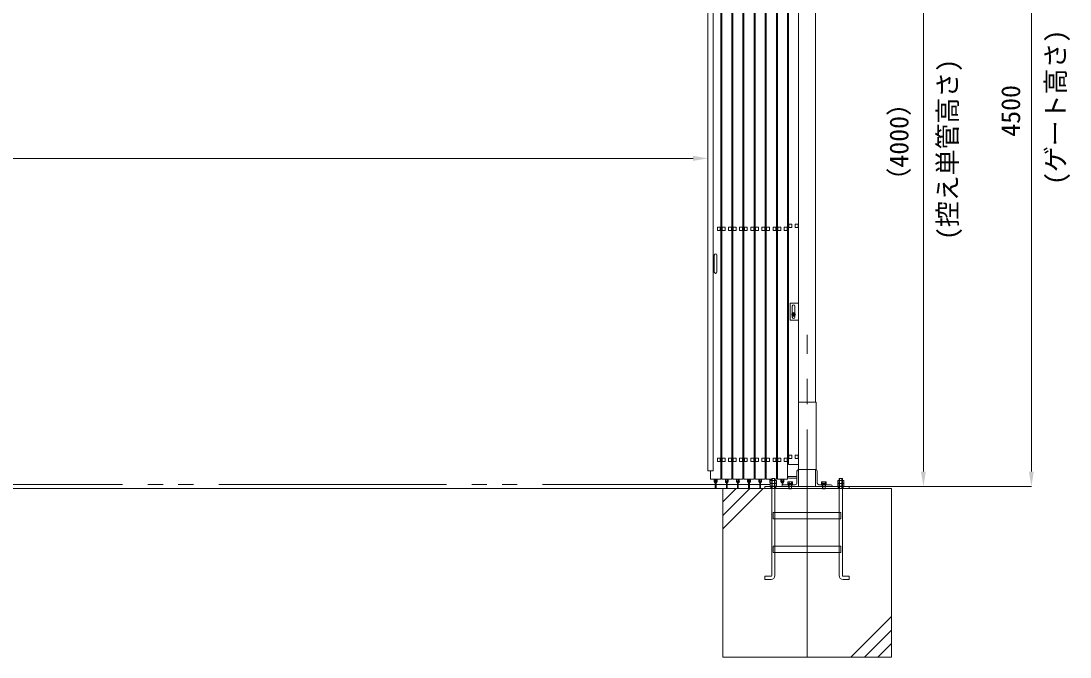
# Model space of a CAD drawing. Units: millimetres, scale not verified. Extents: x -30584 to 1616, y -23100 to 23100.
# Drawn here: x -17725 to -11505, y -19060 to -15286 of the extents above; entities that cross this region are included whole.
import ezdxf
from ezdxf.enums import TextEntityAlignment as Align

# ---------------------------------------------------------------- set-up
doc = ezdxf.new("R2010")
doc.units = ezdxf.units.MM
doc.header["$LTSCALE"] = 150
for name, pattern in [('CHAIN2', [12, 9, -1, 1, -1]), ('DASHED1', [1.8, 1.2, -0.6]), ('DOUBLE_CHAIN2', [12.8, 9, -1, 0.6, -0.6, 0.6, -1])]:
    doc.linetypes.add(name, pattern=pattern)
for name, color, linetype, lineweight in [('0-4_ﾊﾝﾄﾞﾙ', 7, 'Continuous', 18), ('0-5_ﾍﾞｰｽﾗｲﾝ', 5, 'Continuous', 18), ('0-6_ﾎﾞﾙﾄ類', 2, 'Continuous', 18), ('0-8_ﾜｲﾔｰﾛｰﾌﾟ', 7, 'DOUBLE_CHAIN2', 18), ('0-9_基礎工事用PCA大', 7, 'Continuous', 18), ('0-B_寸法', 3, 'Continuous', 18), ('0-C_側固定棒', 7, 'Continuous', 18), ('0-E_大型柱', 7, 'Continuous', 18), ('1-2_中央走行棒', 7, 'Continuous', 18), ('1-3_中央走行棒右', 7, 'Continuous', 18), ('1-5_通芯', 1, 'CHAIN2', 18)]:
    doc.layers.add(name, color=color, linetype=linetype, lineweight=lineweight)
doc.styles.add('ＭＳ ゴシック', font='')
doc.styles.get('ＭＳ ゴシック').set_extended_font_data('MS Gothic')

msp = doc.modelspace()

# ---------------------------------------------------------------- linework, layer by layer
at = {"layer": '0-4_ﾊﾝﾄﾞﾙ'}
for p, q in [((-13614.2, -16675.4), (-13614.2, -16775.4)), ((-13598.2, -16675.4), (-13598.2, -16775.4))]:
    msp.add_line(p, q, dxfattribs=at)
for centre, start, end in [((-13606.2, -16675.4), 0, 180), ((-13606.2, -16775.4), 180, 0)]:
    msp.add_arc(centre, 8, start, end, dxfattribs=at)
at = {"layer": '0-5_ﾍﾞｰｽﾗｲﾝ'}
for p, q in [((-28414.2, -18060), (-12564.2, -18060)), ((-12812.2, -18048), (-11733.2, -18048))]:
    msp.add_line(p, q, dxfattribs=at)
at = {"layer": '0-6_ﾎﾞﾙﾄ類'}
for p, q in [((-13273.7, -18028), (-13273.7, -18013.4)), ((-13273.7, -18030.8), (-13273.7, -18045.4)), ((-13254.6, -18028), (-13254.6, -18013.4)), ((-13254.6, -18030.8), (-13254.6, -18045.4)), ((-13176, -18021), (-13177.8, -18022)), ((-13177.8, -18022), (-13177.8, -18030.8)), ((-13177.8, -18030.8), (-13150.5, -18030.8)), ((-13176, -18021), (-13152.3, -18021)), ((-13175.4, -18031), (-13152.9, -18031)), ((-13172.2, -18060), (-13172.2, -18038)), ((-13171, -18022), (-13171, -18030.8)), ((-13170.9, -18062.8), (-13170.9, -18038)), ((-13165.4, -18034), (-13164.3, -18038)), ((-13164, -18034), (-13163, -18038)), ((-13157.3, -18022), (-13157.3, -18030.8)), ((-13156.2, -18060), (-13156.2, -18038)), ((-13152.3, -18021), (-13150.5, -18022)), ((-13150.5, -18022), (-13150.5, -18030.8)), ((-12976, -18021), (-12977.8, -18022)), ((-12977.8, -18022), (-12977.8, -18030.8)), ((-12977.8, -18030.8), (-12950.5, -18030.8)), ((-12976, -18021), (-12952.3, -18021)), ((-12975.4, -18031), (-12952.9, -18031)), ((-12972.2, -18060), (-12972.2, -18038)), ((-12971, -18022), (-12971, -18030.8)), ((-12970.9, -18062.8), (-12970.9, -18038)), ((-12965.4, -18034), (-12964.3, -18038)), ((-12964, -18034), (-12963, -18038)), ((-12957.3, -18022), (-12957.3, -18030.8)), ((-12956.2, -18060), (-12956.2, -18038)), ((-12952.3, -18021), (-12950.5, -18022)), ((-12950.5, -18022), (-12950.5, -18030.8)), ((-12873.7, -18028), (-12873.7, -18013.4)), ((-12873.7, -18030.8), (-12873.7, -18045.4)), ((-12854.6, -18028), (-12854.6, -18013.4)), ((-12854.6, -18030.8), (-12854.6, -18045.4)), ((-13172.2, -18060), (-13170.9, -18062.8)), ((-12972.2, -18060), (-12970.9, -18062.8))]:
    msp.add_line(p, q, dxfattribs=at)
for points in [[(-13139.2, -17018.9), (-13134.3, -17027.4), (-13139.2, -17035.9), (-13149.1, -17035.9), (-13154, -17027.4), (-13149.1, -17018.9)], [(-13282.6, -18028), (-13282.6, -18013.4), (-13245.7, -18013.4), (-13245.7, -18028), (-13248.2, -18029.4), (-13280.2, -18029.4)], [(-13282.6, -18030.8), (-13282.6, -18045.4), (-13245.7, -18045.4), (-13245.7, -18030.8), (-13248.2, -18029.4), (-13280.2, -18029.4)], [(-13150.2, -18031), (-13150.2, -18034), (-13178.2, -18034), (-13178.2, -18031)], [(-13178.2, -18034), (-13150.2, -18034), (-13150.2, -18038), (-13178.2, -18038)], [(-12950.2, -18031), (-12950.2, -18034), (-12978.2, -18034), (-12978.2, -18031)], [(-12978.2, -18034), (-12950.2, -18034), (-12950.2, -18038), (-12978.2, -18038)], [(-12882.6, -18028), (-12882.6, -18013.4), (-12845.7, -18013.4), (-12845.7, -18028), (-12848.2, -18029.4), (-12880.2, -18029.4)], [(-12882.6, -18030.8), (-12882.6, -18045.4), (-12845.7, -18045.4), (-12845.7, -18030.8), (-12848.2, -18029.4), (-12880.2, -18029.4)], [(-13282.2, -18045.4), (-13246.2, -18045.4), (-13246.2, -18048), (-13282.2, -18048)], [(-12882.2, -18045.4), (-12846.2, -18045.4), (-12846.2, -18048), (-12882.2, -18048)]]:
    msp.add_lwpolyline(points, close=True, dxfattribs=at)
for points in [[(-13170.9, -18062.8), (-13157.4, -18062.8), (-13157.4, -18038)], [(-12970.9, -18062.8), (-12957.4, -18062.8), (-12957.4, -18038)], [(-13172.2, -18060), (-13156.2, -18060), (-13157.4, -18062.8)], [(-12972.2, -18060), (-12956.2, -18060), (-12957.4, -18062.8)]]:
    msp.add_lwpolyline(points, dxfattribs=at)
for radius in [11, 8.51, 4.75, 4.21]:
    msp.add_circle((-13144.2, -17027.4), radius, dxfattribs=at)
for centre, radius, start, end in [((-13144.2, -17027.4), 8.89, 132.757, 167.243), ((-13144.2, -17027.4), 8.89, 192.757, 227.243), ((-13144.2, -17027.4), 8.89, 72.757, 107.243), ((-13144.2, -17027.4), 8.89, 252.757, 287.243), ((-13144.2, -17027.4), 8.89, 12.757, 47.243), ((-13144.2, -17027.4), 8.89, 312.757, 347.243), ((-13278.2, -18020.2), 8.96, 240, 300), ((-13278.2, -18038.6), 8.96, 60, 120), ((-13264.2, -17997), 32.5, 252.932, 287.068), ((-13264.2, -18061.8), 32.5, 72.932, 107.068), ((-13250.2, -18020.2), 8.94, 239.975, 300.025), ((-13250.2, -18038.6), 8.94, 59.975, 120.025), ((-13174.4, -18027), 6.04, 55.616, 124.384), ((-13175.4, -18030.8), 0.19, 180, 270), ((-13164.2, -18043.6), 22.6, 72.412, 107.588), ((-13153.9, -18027), 6.04, 55.616, 124.384), ((-13152.9, -18030.8), 0.19, 270, 0), ((-12974.4, -18027), 6.04, 55.616, 124.384), ((-12975.4, -18030.8), 0.19, 180, 270), ((-12964.2, -18043.6), 22.6, 72.412, 107.588), ((-12953.9, -18027), 6.04, 55.616, 124.384), ((-12952.9, -18030.8), 0.19, 270, 0), ((-12878.2, -18020.2), 8.96, 240, 300), ((-12878.2, -18038.6), 8.96, 60, 120), ((-12864.2, -17997), 32.5, 252.932, 287.068), ((-12864.2, -18061.8), 32.5, 72.932, 107.068), ((-12850.2, -18020.2), 8.94, 239.975, 300.025), ((-12850.2, -18038.6), 8.94, 59.975, 120.025)]:
    msp.add_arc(centre, radius, start, end, dxfattribs=at)
at = {"layer": '0-8_ﾜｲﾔｰﾛｰﾌﾟ'}
msp.add_line((-13282.6, -18037), (-26445.7, -18037), dxfattribs=at)
at = {"layer": '0-9_基礎工事用PCA大'}
for p, q in [((-13564.2, -18300), (-13324.2, -18060)), ((-13564.2, -18220), (-13404.2, -18060)), ((-13564.2, -18140), (-13484.2, -18060)), ((-13254.6, -18240), (-13254.6, -18402)), ((-12873.7, -18240), (-12873.7, -18402)), ((-13254.6, -18440), (-13254.6, -18577)), ((-12873.7, -18440), (-12873.7, -18577)), ((-12564.2, -18820), (-12804.2, -19060)), ((-12564.2, -18900), (-12724.2, -19060)), ((-12564.2, -18980), (-12644.2, -19060))]:
    msp.add_line(p, q, dxfattribs=at)
at = {"layer": '0-9_基礎工事用PCA大', "color": 4, "linetype": 'DASHED1', "lineweight": 9}
for p, q in [((-13278.9, -18048), (-13278.9, -18060)), ((-13249.2, -18048), (-13249.2, -18060)), ((-13172.2, -18048), (-13172.2, -18060)), ((-13156.2, -18048), (-13156.2, -18060)), ((-12972.2, -18048), (-12972.2, -18060)), ((-12956.2, -18048), (-12956.2, -18060)), ((-12879.2, -18048), (-12879.2, -18060)), ((-12849.2, -18048), (-12849.2, -18060)), ((-13254.6, -18202), (-13254.6, -18240)), ((-12873.7, -18202), (-12873.7, -18240)), ((-13254.6, -18402), (-13254.6, -18440)), ((-12873.7, -18402), (-12873.7, -18440))]:
    msp.add_line(p, q, dxfattribs=at)
at = {"layer": '0-9_基礎工事用PCA大'}
for points in [[(-13273.7, -18576.9), (-13273.7, -18000), (-13254.6, -18000), (-13254.6, -18202)], [(-13273.7, -18062.5), (-13271.2, -18060), (-13271.2, -18000), (-13257.1, -18000), (-13257.1, -18060), (-13254.6, -18062.5)], [(-12854.6, -18576.9), (-12854.6, -18000), (-12873.7, -18000), (-12873.7, -18202)], [(-12854.6, -18062.5), (-12857.1, -18060), (-12857.1, -18000), (-12871.2, -18000), (-12871.2, -18060), (-12873.7, -18062.5)], [(-13277.6, -18600), (-13314.6, -18600), (-13314.6, -18581), (-13277.7, -18581)], [(-12850.7, -18600), (-12813.7, -18600), (-12813.7, -18581), (-12850.6, -18581)]]:
    msp.add_lwpolyline(points, dxfattribs=at)
for points in [[(-13564.2, -19060), (-12564.2, -19060), (-12564.2, -18060), (-13564.2, -18060)], [(-13314.2, -18060), (-12814.2, -18060), (-12814.2, -18048), (-13314.2, -18048)], [(-13264.2, -18202), (-12864.2, -18202), (-12864.2, -18240), (-13264.2, -18240)], [(-13264.2, -18402), (-12864.2, -18402), (-12864.2, -18440), (-13264.2, -18440)]]:
    msp.add_lwpolyline(points, close=True, dxfattribs=at)
for centre, radius, start, end in [((-13277.7, -18576.9), 4, 270, 0), ((-13277.6, -18577), 23, 270, 0), ((-12850.7, -18577), 23, 180, 270), ((-12850.6, -18576.9), 4, 180, 270)]:
    msp.add_arc(centre, radius, start, end, dxfattribs=at)
at = {"layer": '0-B_寸法'}
for p, q in [((-11734.2, -13636), (-11734.2, -17960)), ((-12374.2, -14136), (-12374.2, -17960)), ((-13652.2, -15660.6), (-13652.2, -16102.2)), ((-25934.2, -16101.2), (-13740.2, -16101.2)), ((-13013.2, -18048), (-11733.2, -18048)), ((-12924.7, -18048), (-12373.2, -18048))]:
    msp.add_line(p, q, dxfattribs=at)
at = {"layer": '0-B_寸法', "color": 91}
for points in [[(-13740.2, -16086.5), (-13652.2, -16101.2), (-13740.2, -16115.9)], [(-12388.8, -17960), (-12374.2, -18048), (-12359.5, -17960)], [(-11748.8, -17960), (-11734.2, -18048), (-11719.5, -17960)]]:
    msp.add_solid(points, dxfattribs=at)
at = {"layer": '0-C_側固定棒'}
for points in [[(-13174.2, -17862.4), (-13174.2, -14247.4), (-13114.2, -14247.4), (-13114.2, -17917.4), (-13174.2, -17917.4)], [(-13154.5, -16510.9), (-13171.8, -16510.9), (-13171.8, -16490.9), (-13154.5, -16490.9)], [(-13116.5, -16510.9), (-13133.8, -16510.9), (-13133.8, -16490.9), (-13116.5, -16490.9)], [(-13154.5, -17882.4), (-13171.8, -17882.4), (-13171.8, -17862.4), (-13154.5, -17862.4)], [(-13116.5, -17882.4), (-13133.8, -17882.4), (-13133.8, -17862.4), (-13116.5, -17862.4)]]:
    msp.add_lwpolyline(points, close=True, dxfattribs=at)
at = {"layer": '0-E_大型柱'}
for p, q in [((-13114.2, -17548), (-13114.2, -14098)), ((-13014.2, -17548), (-13014.2, -14098)), ((-13151.7, -16977.4), (-13151.7, -17019.4)), ((-13136.7, -17019.4), (-13136.7, -16977.4)), ((-13151.7, -17035.5), (-13151.7, -17043.4)), ((-13136.7, -17043.4), (-13136.7, -17035.5)), ((-13124.2, -17958), (-13124.2, -18028)), ((-13004.2, -17958), (-13004.2, -18028)), ((-13134.2, -18038), (-13204.2, -18038)), ((-12994.2, -18038), (-12924.2, -18038)), ((-13114.2, -18048), (-13014.2, -18048))]:
    msp.add_line(p, q, dxfattribs=at)
at = {"layer": '0-E_大型柱', "color": 4, "linetype": 'DASHED1', "lineweight": 9}
for p, q in [((-13174.2, -18038), (-13174.2, -18048)), ((-13154.2, -18038), (-13154.2, -18048)), ((-12974.2, -18038), (-12974.2, -18048)), ((-12954.2, -18038), (-12954.2, -18048))]:
    msp.add_line(p, q, dxfattribs=at)
at = {"layer": '0-E_大型柱'}
for points in [[(-13114.2, -16960.4), (-13164.2, -16960.4), (-13164.2, -17060.4), (-13114.2, -17060.4)], [(-13011, -17548), (-13114.2, -17548), (-13114.2, -17948), (-13011, -17948)]]:
    msp.add_lwpolyline(points, close=True, dxfattribs=at)
for points in [[(-13214.2, -18048), (-13114.2, -18048), (-13114.2, -17948)], [(-12914.2, -18048), (-13014.2, -18048), (-13014.2, -17948)], [(-13173.2, -17988), (-13124.2, -17988), (-13124.2, -17998), (-13173.2, -17998)]]:
    msp.add_lwpolyline(points, dxfattribs=at)
for centre, radius, start, end in [((-13144.2, -16977.4), 7.5, 0, 180), ((-13144.2, -17043.4), 7.5, 180, 0), ((-13114.2, -17958), 10, 90, 180), ((-13014.2, -17958), 10, 0, 90), ((-13204.2, -18048), 10, 90, 180), ((-13173.2, -17993), 5, 90, 270), ((-13134.2, -18028), 10, 270, 0), ((-12994.2, -18028), 10, 180, 270), ((-12924.2, -18048), 10, 0, 90)]:
    msp.add_arc(centre, radius, start, end, dxfattribs=at)
at = {"layer": '1-2_中央走行棒'}
for p, q in [((-13548.7, -18018.5), (-13548.7, -18005.4)), ((-13543.7, -18018.5), (-13543.7, -18005.4)), ((-13542.7, -18019.9), (-13542.7, -18054.9)), ((-13537.7, -18054.9), (-13537.7, -18019.9)), ((-13536.7, -18005.4), (-13536.7, -18018.5)), ((-13531.7, -18005.4), (-13531.7, -18018.5)), ((-13482.8, -18018.5), (-13482.8, -18005.4)), ((-13477.8, -18018.5), (-13477.8, -18005.4)), ((-13476.7, -18019.9), (-13476.7, -18054.9)), ((-13471.7, -18054.9), (-13471.7, -18019.9)), ((-13470.8, -18005.4), (-13470.8, -18018.5)), ((-13465.8, -18005.4), (-13465.8, -18018.5)), ((-13416.7, -18018.5), (-13416.7, -18005.4)), ((-13411.7, -18018.5), (-13411.7, -18005.4)), ((-13410.7, -18019.9), (-13410.7, -18054.9)), ((-13405.7, -18054.9), (-13405.7, -18019.9)), ((-13404.7, -18005.4), (-13404.7, -18018.5)), ((-13399.7, -18005.4), (-13399.7, -18018.5)), ((-13350.8, -18018.5), (-13350.8, -18005.4)), ((-13345.8, -18018.5), (-13345.8, -18005.4)), ((-13344.7, -18019.9), (-13344.7, -18054.9)), ((-13339.7, -18054.9), (-13339.7, -18019.9)), ((-13338.8, -18005.4), (-13338.8, -18018.5)), ((-13333.8, -18005.4), (-13333.8, -18018.5)), ((-13284.7, -18018.5), (-13284.7, -18005.4)), ((-13279.7, -18013.4), (-13279.7, -18005.4)), ((-13218.8, -18018.5), (-13218.8, -18005.4)), ((-13213.8, -18018.5), (-13213.8, -18005.4)), ((-13212.7, -18019.9), (-13212.7, -18042.8)), ((-13207.7, -18038.6), (-13207.7, -18019.9)), ((-13206.8, -18005.4), (-13206.8, -18018.5)), ((-13201.8, -18005.4), (-13201.8, -18018.5))]:
    msp.add_line(p, q, dxfattribs=at)
for points in [[(-13565.2, -13785.4), (-13570.2, -13785.4), (-13570.2, -18005.4), (-13510.2, -18005.4), (-13510.2, -13785.4), (-13515.2, -13785.4)], [(-13499.2, -13785.4), (-13504.2, -13785.4), (-13504.2, -18005.4), (-13444.2, -18005.4), (-13444.2, -13785.4), (-13449.2, -13785.4)], [(-13433.2, -13785.4), (-13438.2, -13785.4), (-13438.2, -18005.4), (-13378.2, -18005.4), (-13378.2, -13785.4), (-13383.2, -13785.4)], [(-13367.2, -13785.4), (-13372.2, -13785.4), (-13372.2, -18005.4), (-13312.2, -18005.4), (-13312.2, -13785.4), (-13317.2, -13785.4)], [(-13301.2, -13785.4), (-13306.2, -13785.4), (-13306.2, -18005.4), (-13273.7, -18005.4)], [(-13254.6, -18005.4), (-13246.2, -18005.4), (-13246.2, -13816)], [(-13240.2, -13822), (-13240.2, -18005.4), (-13180.2, -18005.4), (-13180.2, -14074)]]:
    msp.add_lwpolyline(points, dxfattribs=at)
for points in [[(-13567.8, -16528.9), (-13550.5, -16528.9), (-13550.5, -16508.9), (-13567.8, -16508.9)], [(-13529.8, -16528.9), (-13512.5, -16528.9), (-13512.5, -16508.9), (-13529.8, -16508.9)], [(-13501.8, -16528.9), (-13484.6, -16528.9), (-13484.6, -16508.9), (-13501.8, -16508.9)], [(-13463.9, -16528.9), (-13446.6, -16528.9), (-13446.6, -16508.9), (-13463.9, -16508.9)], [(-13435.8, -16528.9), (-13418.5, -16528.9), (-13418.5, -16508.9), (-13435.8, -16508.9)], [(-13397.8, -16528.9), (-13380.5, -16528.9), (-13380.5, -16508.9), (-13397.8, -16508.9)], [(-13369.8, -16528.9), (-13352.5, -16528.9), (-13352.5, -16508.9), (-13369.8, -16508.9)], [(-13331.9, -16528.9), (-13314.6, -16528.9), (-13314.6, -16508.9), (-13331.9, -16508.9)], [(-13303.8, -16528.9), (-13286.5, -16528.9), (-13286.5, -16508.9), (-13303.8, -16508.9)], [(-13265.8, -16528.9), (-13248.5, -16528.9), (-13248.5, -16508.9), (-13265.8, -16508.9)], [(-13237.8, -16528.9), (-13220.5, -16528.9), (-13220.5, -16508.9), (-13237.8, -16508.9)], [(-13199.8, -16528.9), (-13182.6, -16528.9), (-13182.6, -16508.9), (-13199.8, -16508.9)], [(-13567.8, -17900.4), (-13550.5, -17900.4), (-13550.5, -17880.4), (-13567.8, -17880.4)], [(-13529.8, -17900.4), (-13512.5, -17900.4), (-13512.5, -17880.4), (-13529.8, -17880.4)], [(-13501.8, -17900.4), (-13484.6, -17900.4), (-13484.6, -17880.4), (-13501.8, -17880.4)], [(-13463.9, -17900.4), (-13446.6, -17900.4), (-13446.6, -17880.4), (-13463.9, -17880.4)], [(-13435.8, -17900.4), (-13418.5, -17900.4), (-13418.5, -17880.4), (-13435.8, -17880.4)], [(-13397.8, -17900.4), (-13380.5, -17900.4), (-13380.5, -17880.4), (-13397.8, -17880.4)], [(-13369.8, -17900.4), (-13352.5, -17900.4), (-13352.5, -17880.4), (-13369.8, -17880.4)], [(-13331.9, -17900.4), (-13314.6, -17900.4), (-13314.6, -17880.4), (-13331.9, -17880.4)], [(-13303.8, -17900.4), (-13286.5, -17900.4), (-13286.5, -17880.4), (-13303.8, -17880.4)], [(-13265.8, -17900.4), (-13248.5, -17900.4), (-13248.5, -17880.4), (-13265.8, -17880.4)], [(-13237.8, -17900.4), (-13220.5, -17900.4), (-13220.5, -17880.4), (-13237.8, -17880.4)], [(-13199.8, -17900.4), (-13182.6, -17900.4), (-13182.6, -17880.4), (-13199.8, -17880.4)]]:
    msp.add_lwpolyline(points, close=True, dxfattribs=at)
for centre, radius, start, end in [((-13540.2, -18018.5), 8.51, 180, 253.254), ((-13540.2, -18018.5), 3.5, 180, 225.592), ((-13540.2, -18019.9), 2.5, 0, 180), ((-13540.2, -18018.5), 8.51, 287.463, 0), ((-13540.2, -18018.5), 3.5, 316.787, 0), ((-13474.2, -18018.5), 8.51, 180, 253.254), ((-13474.2, -18018.5), 3.5, 180, 225.592), ((-13474.2, -18019.9), 2.5, 0, 180), ((-13474.2, -18018.5), 8.51, 287.463, 0), ((-13474.2, -18018.5), 3.5, 316.787, 0), ((-13408.2, -18018.5), 8.51, 180, 253.254), ((-13408.2, -18018.5), 3.5, 180, 225.592), ((-13408.2, -18019.9), 2.5, 0, 180), ((-13408.2, -18018.5), 8.51, 287.463, 0), ((-13408.2, -18018.5), 3.5, 316.787, 0), ((-13342.2, -18018.5), 8.51, 180, 253.254), ((-13342.2, -18018.5), 3.5, 180, 225.592), ((-13342.2, -18019.9), 2.5, 0, 180), ((-13342.2, -18018.5), 8.51, 287.463, 0), ((-13342.2, -18018.5), 3.5, 316.787, 0), ((-13276.2, -18018.5), 8.51, 180, 220.906), ((-13210.2, -18018.5), 8.51, 180, 253.254), ((-13210.2, -18018.5), 3.5, 180, 225.592), ((-13210.2, -18019.9), 2.5, 0, 180), ((-13210.2, -18018.5), 8.51, 287.463, 0), ((-13210.2, -18018.5), 3.5, 316.787, 0), ((-13540.2, -18054.9), 2.5, 180, 0), ((-13474.2, -18054.9), 2.5, 180, 0), ((-13408.2, -18054.9), 2.5, 180, 0), ((-13342.2, -18054.9), 2.5, 180, 0)]:
    msp.add_arc(centre, radius, start, end, dxfattribs=at)
at = {"layer": '1-3_中央走行棒右'}
for p, q in [((-13614.8, -18018.5), (-13614.8, -18005.4)), ((-13609.8, -18018.5), (-13609.8, -18005.4)), ((-13608.7, -18019.9), (-13608.7, -18054.9)), ((-13603.7, -18054.9), (-13603.7, -18019.9)), ((-13602.8, -18005.4), (-13602.8, -18018.5)), ((-13597.8, -18005.4), (-13597.8, -18018.5))]:
    msp.add_line(p, q, dxfattribs=at)
msp.add_lwpolyline([(-13636.2, -17955.4), (-13636.2, -18005.4), (-13576.2, -18005.4), (-13576.2, -13785.4), (-13581.2, -13785.4)], dxfattribs=at)
for points in [[(-13652.2, -17955.4), (-13620.2, -17955.4), (-13620.2, -15205.4), (-13652.2, -15205.4)], [(-13595.8, -16528.9), (-13578.6, -16528.9), (-13578.6, -16508.9), (-13595.8, -16508.9)], [(-13595.8, -17900.4), (-13578.6, -17900.4), (-13578.6, -17880.4), (-13595.8, -17880.4)]]:
    msp.add_lwpolyline(points, close=True, dxfattribs=at)
for centre, radius, start, end in [((-13606.2, -18018.5), 8.51, 180, 253.254), ((-13606.2, -18018.5), 3.5, 180, 225.592), ((-13606.2, -18019.9), 2.5, 0, 180), ((-13606.2, -18018.5), 8.51, 287.463, 0), ((-13606.2, -18018.5), 3.5, 316.787, 0), ((-13606.2, -18054.9), 2.5, 180, 0)]:
    msp.add_arc(centre, radius, start, end, dxfattribs=at)
at = {"layer": '1-5_通芯'}
msp.add_line((-13064.2, -19060), (-13064.2, -17148), dxfattribs=at)

# ---------------------------------------------------------------- texts
at = {"layer": '0-B_寸法', "style": 'ＭＳ ゴシック'}
for s, p in [('(ゲート高さ)', (-11501.2, -16258.8)), ('(控え単管高さ)', (-12141.2, -16585.6)), ('4500', (-11766.8, -15972.5)), ('（4000）', (-12429, -16309.5))]:
    msp.add_text(s, height=112.6, rotation=90, dxfattribs=at).set_placement(p, align=Align.BOTTOM_LEFT)

doc.saveas('drawing.dxf')
